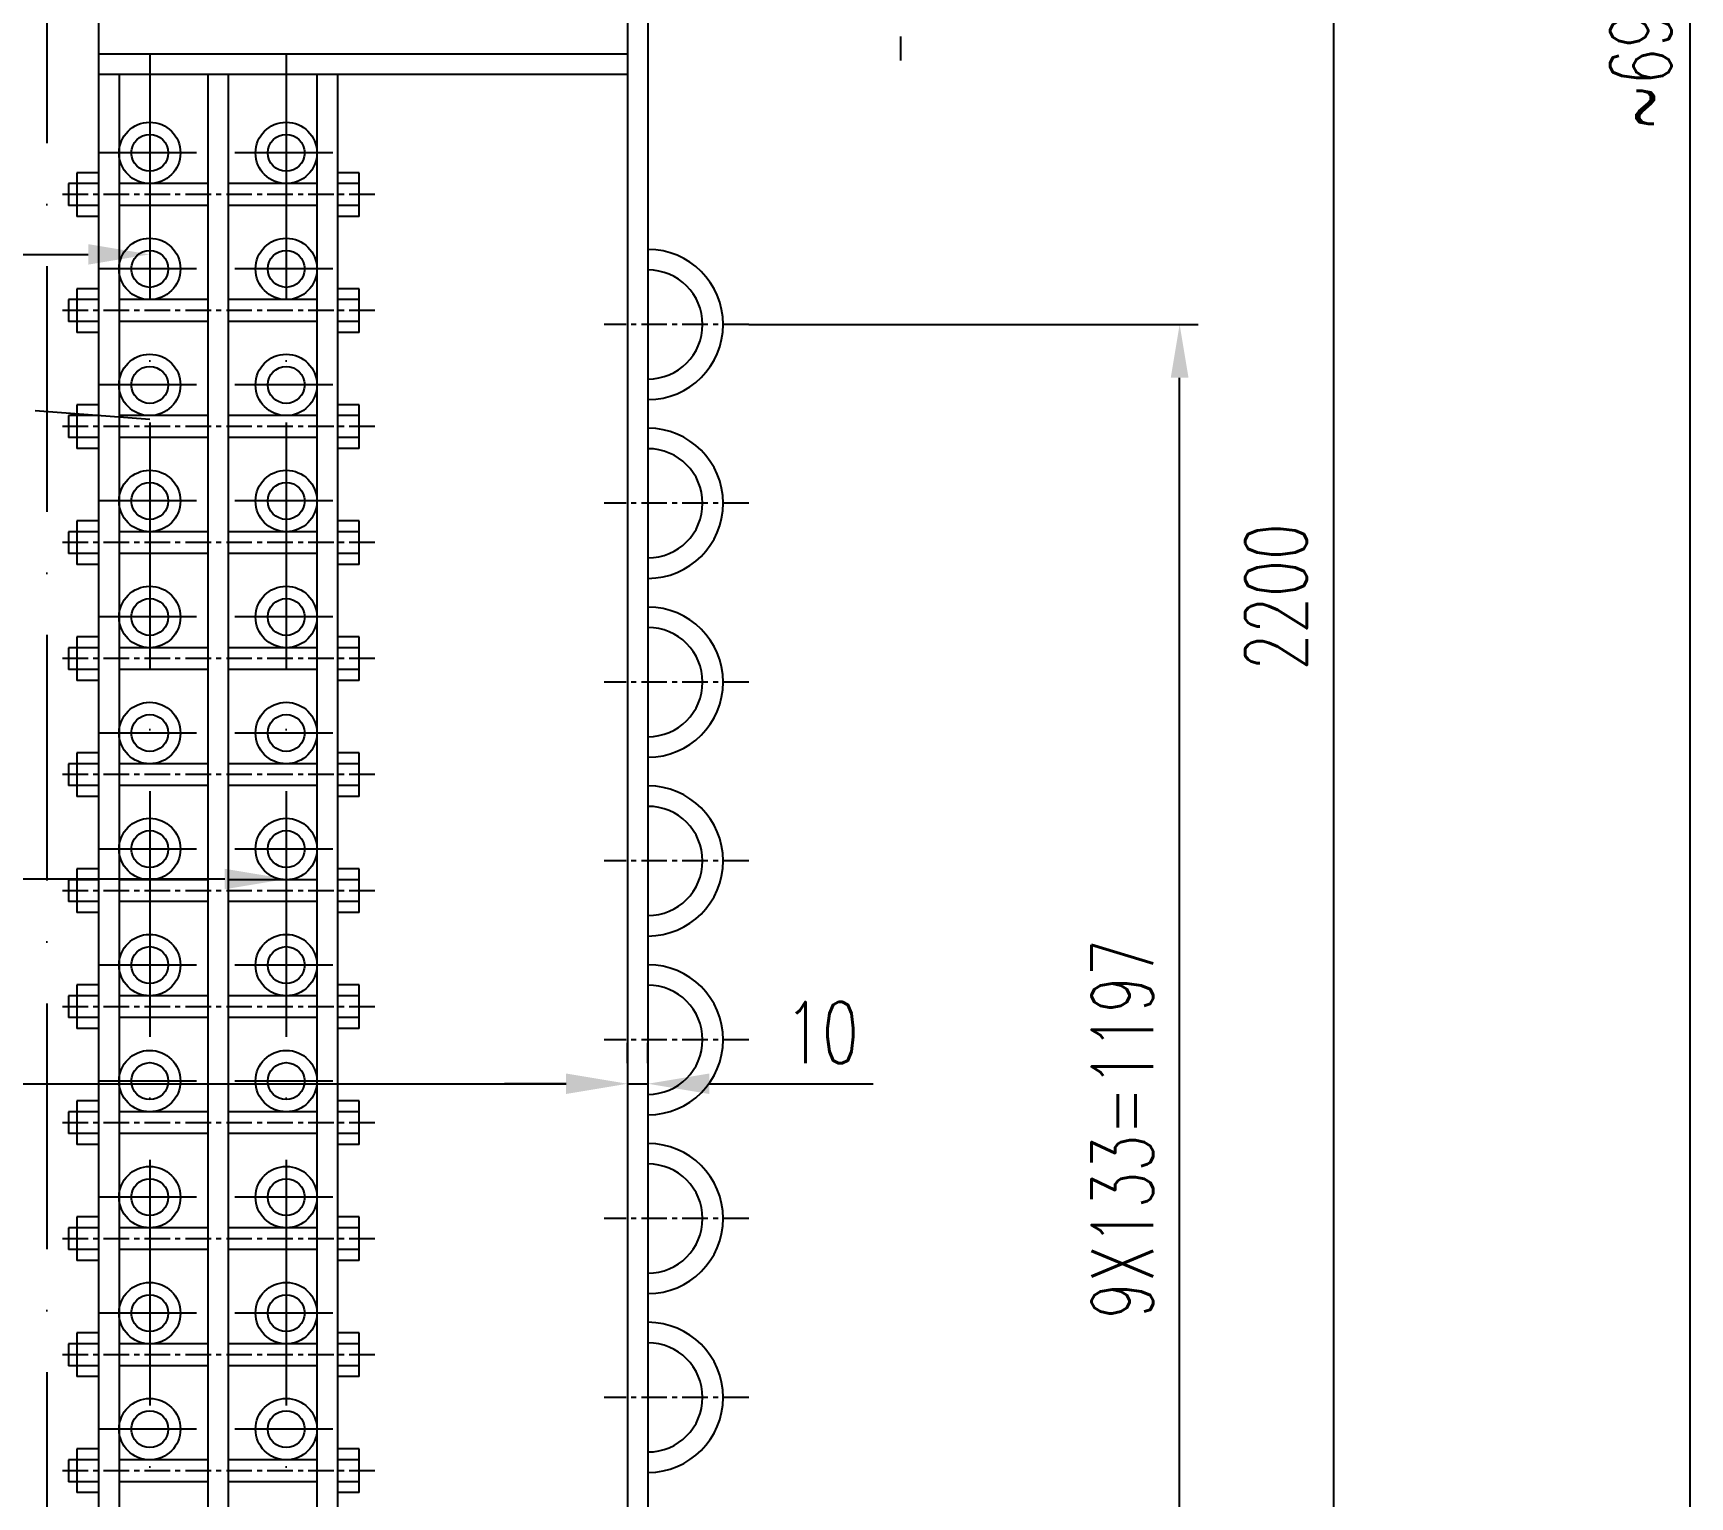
# Model space of a CAD drawing. Extents: x -20637 to -11727, y 16146 to 28761.
# Drawn here: x -17368 to -16155, y 23167 to 24240 of the extents above; entities that cross this region are included whole.
import ezdxf

# ---------------------------------------------------------------- set-up
doc = ezdxf.new("R2010")
doc.units = 0
doc.header["$LTSCALE"] = 15
for name, pattern in [('ACAD_ISO10W100', [18, 12, -3, 0, -3]), ('CENTER', [2, 1.25, -0.25, 0.25, -0.25]), ('DASHDOT', [1, 0.5, -0.25, 0, -0.25])]:
    doc.linetypes.add(name, pattern=pattern)
for name, color, linetype in [('ACHSEN', 7, 'DASHDOT'), ('hgj', 1, 'Continuous'), ('hgjx', 2, 'CENTER'), ('hgjy', 7, 'Continuous'), ('tank', 1, 'Continuous'), ('tankx', 2, 'ACAD_ISO10W100'), ('tanky', 7, 'Continuous')]:
    doc.layers.add(name, color=color, linetype=linetype)
doc.styles.add('hzfs', font='simplex.shx', dxfattribs={"width": 0.7, "bigfont": 'hzfs.shx'})
doc.styles.get("Standard").update_dxf_attribs({"font": 'txt', "width": 0.7, "bigfont": 'hztxt.shx'})
doc.dimstyles.new('PVCAD$0', dxfattribs={"dimscale": 15, "dimtxt": 3, "dimasz": 3, "dimexe": 2, "dimexo": 1, "dimgap": 1, "dimtad": 1, "dimdec": 0, "dimzin": 0, "dimdsep": 46, "dimtxsty": 'hzfs', "dimcen": 0, "dimclrd": 4, "dimclre": 4, "dimclrt": 7, "dimadec": 0, "dimazin": 0, "dimtfac": 0.7, "dimtmove": 0, "dimatfit": 0, "dimfxl": 0, "dimarcsym": 0})
doc.dimstyles.get("Standard").update_dxf_attribs({"dimtxt": 0.18, "dimasz": 0.18, "dimexe": 0.18, "dimexo": 0.0625, "dimgap": 0.09, "dimtad": 0, "dimtih": 1, "dimtoh": 1, "dimdec": 4, "dimzin": 0, "dimdsep": 46, "dimtxsty": 'Standard', "dimcen": 0.09, "dimadec": 0, "dimazin": 0, "dimtfac": 1, "dimtdec": 4, "dimtofl": 0, "dimtmove": 0, "dimatfit": 3, "dimfxl": 0, "dimtolj": 1, "dimtzin": 0, "dimarcsym": 0})

# ---------------------------------------------------------------- blocks, each defined once
blk = doc.blocks.new('*D96')
at = {"color": 4, "lineweight": -2}
for p, q in [((-16918, 24947.1), (-16402.4, 24947.1)), ((-16415.9, 24908.1), (-16415.9, 22786.1)), ((-16965.6, 22747.1), (-16402.4, 22747.1))]:
    blk.add_line(p, q, dxfattribs=at)
at = {"color": 4}
for points in [[(-16422.4, 24908.1), (-16409.4, 24908.1), (-16415.9, 24947.1)], [(-16422.4, 22786.1), (-16409.4, 22786.1), (-16415.9, 22747.1)]]:
    blk.add_solid(points, dxfattribs=at)
at = {"layer": 'Defpoints', "color": 0}
for p in [(-16918, 24947.1), (-16965.6, 22747.1), (-16415.9, 22747.1)]:
    blk.add_point(p, dxfattribs=at)
at = {"color": 7, "insert": (-16457.9, 23826.6), "char_height": 45, "attachment_point": 5, "rotation": 90, "style": 'hzfs'}
blk.add_mtext('\\A1;2200', dxfattribs=at)
blk = doc.blocks.new('*D98')
at = {"color": 4, "lineweight": -2}
for p, q in [((-16844.1, 24026.1), (-16515, 24026.1)), ((-16528.5, 22886.1), (-16528.5, 23987.1)), ((-16705, 22847.1), (-16515, 22847.1))]:
    blk.add_line(p, q, dxfattribs=at)
at = {"color": 4}
for points in [[(-16535, 23987.1), (-16522, 23987.1), (-16528.5, 24026.1)], [(-16535, 22886.1), (-16522, 22886.1), (-16528.5, 22847.1)]]:
    blk.add_solid(points, dxfattribs=at)
at = {"layer": 'Defpoints', "color": 0}
for p in [(-16844.1, 24026.1), (-16528.5, 24026.1), (-16705, 22847.1)]:
    blk.add_point(p, dxfattribs=at)
at = {"color": 7, "insert": (-16570.5, 23436.6), "char_height": 45, "attachment_point": 5, "rotation": 90, "style": 'hzfs'}
blk.add_mtext('\\A1;9X133=1197', dxfattribs=at)
blk = doc.blocks.new('*D107')
at = {"layer": 'ACHSEN', "color": 4, "linetype": 'ByBlock', "lineweight": -2}
for p, q in [((-19333, 23534.7), (-19333, 23439.9)), ((-16933, 23534.7), (-16933, 23439.9)), ((-19288, 23469.9), (-16978, 23469.9))]:
    blk.add_line(p, q, dxfattribs=at)
at = {"layer": 'ACHSEN', "color": 4, "linetype": 'ByBlock'}
for points in [[(-19288, 23477.4), (-19288, 23462.4), (-19333, 23469.9)], [(-16978, 23477.4), (-16978, 23462.4), (-16933, 23469.9)]]:
    blk.add_solid(points, dxfattribs=at)
at = {"layer": 'Defpoints', "color": 0, "linetype": 'ByBlock'}
for p in [(-19333, 23549.7), (-16933, 23549.7), (-16933, 23469.9)]:
    blk.add_point(p, dxfattribs=at)
at = {"layer": 'ACHSEN', "color": 7, "linetype": 'ByBlock', "insert": (-18267.4, 23507.4), "char_height": 45, "attachment_point": 5, "style": 'hzfs'}
blk.add_mtext('%%C2400', dxfattribs=at)
blk = doc.blocks.new('*D108')
at = {"layer": 'ACHSEN', "color": 4, "linetype": 'ByBlock', "lineweight": -2}
for p, q in [((-16933, 23484.9), (-16933, 23499.9)), ((-16918, 23484.9), (-16918, 23499.9)), ((-16978, 23469.9), (-17023, 23469.9)), ((-16933, 23469.9), (-16918, 23469.9)), ((-16873, 23469.9), (-16753, 23469.9))]:
    blk.add_line(p, q, dxfattribs=at)
at = {"layer": 'ACHSEN', "color": 4, "linetype": 'ByBlock'}
for points in [[(-16978, 23477.4), (-16978, 23462.4), (-16933, 23469.9)], [(-16873, 23477.4), (-16873, 23462.4), (-16918, 23469.9)]]:
    blk.add_solid(points, dxfattribs=at)
at = {"layer": 'Defpoints', "color": 0, "linetype": 'ByBlock'}
for p in [(-16933, 23469.9), (-16918, 23469.9), (-16918, 23469.9)]:
    blk.add_point(p, dxfattribs=at)
at = {"layer": 'ACHSEN', "color": 7, "linetype": 'ByBlock', "insert": (-16790.5, 23507.4), "char_height": 45, "attachment_point": 5, "style": 'hzfs'}
blk.add_mtext('10', dxfattribs=at)
blk = doc.blocks.new('*D111')
at = {"layer": 'ACHSEN', "color": 4, "linetype": 'ByBlock', "lineweight": -2}
for p, q in [((-18983, 24116.9), (-18983, 24047.5)), ((-17283, 24082), (-17283, 24047.5)), ((-18938, 24077.5), (-17328, 24077.5))]:
    blk.add_line(p, q, dxfattribs=at)
at = {"layer": 'ACHSEN', "color": 4, "linetype": 'ByBlock'}
for points in [[(-18938, 24085), (-18938, 24070), (-18983, 24077.5)], [(-17328, 24085), (-17328, 24070), (-17283, 24077.5)]]:
    blk.add_solid(points, dxfattribs=at)
at = {"layer": 'Defpoints', "color": 0, "linetype": 'ByBlock'}
for p in [(-18983, 24131.9), (-17283, 24097), (-17283, 24077.5)]:
    blk.add_point(p, dxfattribs=at)
at = {"layer": 'ACHSEN', "color": 7, "linetype": 'ByBlock', "insert": (-18339.3, 24115), "char_height": 45, "attachment_point": 5, "style": 'hzfs'}
blk.add_mtext('%%C1700', dxfattribs=at)
blk = doc.blocks.new('*D112')
at = {"layer": 'Defpoints', "color": 0}
for p in [(-17183, 23664.4), (-19083, 23632.8), (-19083, 23619.9)]:
    blk.add_point(p, dxfattribs=at)
at = {"layer": 'tanky', "color": 4, "lineweight": -2}
for p, q in [((-17183, 23649.4), (-17183, 23589.9)), ((-19083, 23617.8), (-19083, 23589.9)), ((-17228, 23619.9), (-19038, 23619.9))]:
    blk.add_line(p, q, dxfattribs=at)
at = {"layer": 'tanky', "color": 4}
for points in [[(-19038, 23627.4), (-19038, 23612.4), (-19083, 23619.9)], [(-17228, 23627.4), (-17228, 23612.4), (-17183, 23619.9)]]:
    blk.add_solid(points, dxfattribs=at)
at = {"layer": 'tanky', "color": 7, "insert": (-18316.5, 23657.4), "char_height": 45, "attachment_point": 5, "style": 'hzfs'}
blk.add_mtext('%%C1900', dxfattribs=at)

msp = doc.modelspace()

# ---------------------------------------------------------------- linework, layer by layer
at = {"color": 4}
for p, q in [((-16154.73618, 27846.35447), (-16154.73618, 21971.14089)), ((-16732.972, 24237.14089), (-16732.972, 24219.56437))]:
    msp.add_line(p, q, dxfattribs=at)
for p, q in [((-17160.472, 24209.48809), (-17145.472, 24209.48809)), ((-17248.83062, 24151.85727), (-17320.71136, 24151.85727)), ((-17148.83062, 24151.85727), (-17220.71136, 24151.85727)), ((-17248.83062, 24066.85727), (-17320.71136, 24066.85727)), ((-17148.83062, 24066.85727), (-17220.71136, 24066.85727)), ((-17248.83062, 23981.85727), (-17320.71136, 23981.85727)), ((-17148.83062, 23981.85727), (-17220.71136, 23981.85727)), ((-17248.83062, 23896.85727), (-17320.71136, 23896.85727)), ((-17148.83062, 23896.85727), (-17220.71136, 23896.85727)), ((-17248.83062, 23811.85727), (-17320.71136, 23811.85727)), ((-17148.83062, 23811.85727), (-17220.71136, 23811.85727)), ((-17248.83062, 23726.85727), (-17320.71136, 23726.85727)), ((-17148.83062, 23726.85727), (-17220.71136, 23726.85727)), ((-17248.83062, 23641.85727), (-17320.71136, 23641.85727)), ((-17148.83062, 23641.85727), (-17220.71136, 23641.85727)), ((-17248.83062, 23556.85727), (-17320.71136, 23556.85727)), ((-17148.83062, 23556.85727), (-17220.71136, 23556.85727)), ((-17248.83062, 23471.85727), (-17320.71136, 23471.85727)), ((-17148.83062, 23471.85727), (-17220.71136, 23471.85727)), ((-17248.83062, 23386.85727), (-17320.71136, 23386.85727)), ((-17148.83062, 23386.85727), (-17220.71136, 23386.85727)), ((-17248.83062, 23301.85727), (-17320.71136, 23301.85727)), ((-17148.83062, 23301.85727), (-17220.71136, 23301.85727)), ((-17248.83062, 23216.85727), (-17320.71136, 23216.85727)), ((-17148.83062, 23216.85727), (-17220.71136, 23216.85727))]:
    msp.add_line(p, q)
at = {"layer": 'hgj'}
for centre, radius in [((-17282.972, 24151.85727), 22.5), ((-17282.972, 24151.85727), 13.5), ((-17182.972, 24151.85727), 22.5), ((-17182.972, 24151.85727), 13.5), ((-17282.972, 24066.85727), 22.5), ((-17282.972, 24066.85727), 13.5), ((-17182.972, 24066.85727), 22.5), ((-17182.972, 24066.85727), 13.5), ((-17282.972, 23981.85727), 22.5), ((-17282.972, 23981.85727), 13.5), ((-17182.972, 23981.85727), 22.5), ((-17182.972, 23981.85727), 13.5), ((-17282.972, 23896.85727), 22.5), ((-17282.972, 23896.85727), 13.5), ((-17182.972, 23896.85727), 22.5), ((-17182.972, 23896.85727), 13.5), ((-17282.972, 23811.85727), 22.5), ((-17282.972, 23811.85727), 13.5), ((-17182.972, 23811.85727), 22.5), ((-17182.972, 23811.85727), 13.5), ((-17282.972, 23726.85727), 22.5), ((-17282.972, 23726.85727), 13.5), ((-17182.972, 23726.85727), 22.5), ((-17182.972, 23726.85727), 13.5), ((-17282.972, 23641.85727), 22.5), ((-17282.972, 23641.85727), 13.5), ((-17182.972, 23641.85727), 22.5), ((-17182.972, 23641.85727), 13.5), ((-17282.972, 23556.85727), 22.5), ((-17282.972, 23556.85727), 13.5), ((-17182.972, 23556.85727), 22.5), ((-17182.972, 23556.85727), 13.5), ((-17282.972, 23471.85727), 22.5), ((-17282.972, 23471.85727), 13.5), ((-17182.972, 23471.85727), 22.5), ((-17182.972, 23471.85727), 13.5), ((-17282.972, 23386.85727), 22.5), ((-17282.972, 23386.85727), 13.5), ((-17182.972, 23386.85727), 22.5), ((-17182.972, 23386.85727), 13.5), ((-17282.972, 23301.85727), 22.5), ((-17282.972, 23301.85727), 13.5), ((-17182.972, 23301.85727), 22.5), ((-17182.972, 23301.85727), 13.5), ((-17282.972, 23216.85727), 22.5), ((-17282.972, 23216.85727), 13.5), ((-17182.972, 23216.85727), 22.5), ((-17182.972, 23216.85727), 13.5)]:
    msp.add_circle(centre, radius, dxfattribs=at)
at = {"layer": 'hgjx'}
for p, q in [((-16844.07743, 24026.14089), (-16950.09893, 24026.14089)), ((-16844.07743, 23895.14089), (-16950.09893, 23895.14089)), ((-16844.07743, 23895.14089), (-16950.09893, 23895.14089)), ((-16844.07743, 23764.14089), (-16950.09893, 23764.14089)), ((-16844.07743, 23633.14089), (-16950.09893, 23633.14089)), ((-16844.07743, 23502.14089), (-16950.09893, 23502.14089)), ((-16844.07743, 23371.14089), (-16950.09893, 23371.14089)), ((-16844.07743, 23240.14089), (-16950.09893, 23240.14089))]:
    msp.add_line(p, q, dxfattribs=at)
at = {"layer": 'hgjy', "color": 1}
for p, q in [((-17342.472, 24129.35727), (-17342.472, 24113.35727)), ((-17320.472, 24129.35727), (-17342.472, 24129.35727)), ((-17336.472, 24137.35727), (-17336.472, 24105.35727)), ((-17320.472, 24137.35727), (-17336.472, 24137.35727)), ((-17320.472, 24137.35727), (-17336.472, 24137.35727)), ((-17320.472, 24129.35727), (-17336.472, 24129.35727)), ((-17320.472, 24129.35727), (-17336.472, 24129.35727)), ((-17320.472, 24137.35727), (-17335.972, 24137.35727)), ((-17320.472, 24137.35727), (-17335.972, 24137.35727)), ((-17320.472, 24129.35727), (-17335.972, 24129.35727)), ((-17320.472, 24129.35727), (-17335.972, 24129.35727)), ((-17320.472, 24129.35727), (-17335.972, 24129.35727)), ((-17320.472, 24129.35727), (-17335.972, 24129.35727)), ((-17320.472, 24129.35727), (-17335.73822, 24129.35727)), ((-17240.472, 24129.35727), (-17305.472, 24129.35727)), ((-17160.472, 24129.35727), (-17225.472, 24129.35727)), ((-17129.472, 24137.35727), (-17145.472, 24137.35727)), ((-17129.472, 24129.35727), (-17145.472, 24129.35727)), ((-17129.472, 24105.35727), (-17129.472, 24137.35727)), ((-17320.472, 24113.35727), (-17342.472, 24113.35727)), ((-17320.472, 24113.35727), (-17336.472, 24113.35727)), ((-17320.472, 24113.35727), (-17336.472, 24113.35727)), ((-17320.472, 24105.35727), (-17336.472, 24105.35727)), ((-17320.472, 24105.35727), (-17336.472, 24105.35727)), ((-17320.472, 24113.35727), (-17335.972, 24113.35727)), ((-17320.472, 24113.35727), (-17335.972, 24113.35727)), ((-17320.472, 24113.35727), (-17335.972, 24113.35727)), ((-17320.472, 24113.35727), (-17335.972, 24113.35727)), ((-17320.472, 24113.35727), (-17335.972, 24113.35727)), ((-17320.472, 24105.35727), (-17335.972, 24105.35727)), ((-17320.472, 24105.35727), (-17335.972, 24105.35727)), ((-17240.472, 24113.35727), (-17305.472, 24113.35727)), ((-17160.472, 24113.35727), (-17225.472, 24113.35727)), ((-17129.472, 24113.35727), (-17145.472, 24113.35727)), ((-17129.472, 24105.35727), (-17145.472, 24105.35727)), ((-17342.472, 24044.35727), (-17342.472, 24028.35727)), ((-17320.472, 24044.35727), (-17342.472, 24044.35727)), ((-17336.472, 24052.35727), (-17336.472, 24020.35727)), ((-17320.472, 24052.35727), (-17336.472, 24052.35727)), ((-17320.472, 24052.35727), (-17336.472, 24052.35727)), ((-17320.472, 24044.35727), (-17336.472, 24044.35727)), ((-17320.472, 24044.35727), (-17336.472, 24044.35727)), ((-17320.472, 24052.35727), (-17335.972, 24052.35727)), ((-17320.472, 24052.35727), (-17335.972, 24052.35727)), ((-17320.472, 24044.35727), (-17335.972, 24044.35727)), ((-17320.472, 24044.35727), (-17335.972, 24044.35727)), ((-17320.472, 24044.35727), (-17335.972, 24044.35727)), ((-17320.472, 24044.35727), (-17335.972, 24044.35727)), ((-17320.472, 24044.35727), (-17335.73822, 24044.35727)), ((-17240.472, 24044.35727), (-17305.472, 24044.35727)), ((-17160.472, 24044.35727), (-17225.472, 24044.35727)), ((-17129.472, 24052.35727), (-17145.472, 24052.35727)), ((-17129.472, 24044.35727), (-17145.472, 24044.35727)), ((-17129.472, 24020.35727), (-17129.472, 24052.35727)), ((-17320.472, 24028.35727), (-17342.472, 24028.35727)), ((-17320.472, 24028.35727), (-17336.472, 24028.35727)), ((-17320.472, 24028.35727), (-17336.472, 24028.35727)), ((-17320.472, 24020.35727), (-17336.472, 24020.35727)), ((-17320.472, 24020.35727), (-17336.472, 24020.35727)), ((-17320.472, 24028.35727), (-17335.972, 24028.35727)), ((-17320.472, 24028.35727), (-17335.972, 24028.35727)), ((-17320.472, 24028.35727), (-17335.972, 24028.35727)), ((-17320.472, 24028.35727), (-17335.972, 24028.35727)), ((-17320.472, 24028.35727), (-17335.972, 24028.35727)), ((-17320.472, 24020.35727), (-17335.972, 24020.35727)), ((-17320.472, 24020.35727), (-17335.972, 24020.35727)), ((-17240.472, 24028.35727), (-17305.472, 24028.35727)), ((-17160.472, 24028.35727), (-17225.472, 24028.35727)), ((-17129.472, 24028.35727), (-17145.472, 24028.35727)), ((-17129.472, 24020.35727), (-17145.472, 24020.35727)), ((-17342.472, 23959.35727), (-17342.472, 23943.35727)), ((-17320.472, 23959.35727), (-17342.472, 23959.35727)), ((-17336.472, 23967.35727), (-17336.472, 23935.35727)), ((-17320.472, 23967.35727), (-17336.472, 23967.35727)), ((-17320.472, 23967.35727), (-17336.472, 23967.35727)), ((-17320.472, 23959.35727), (-17336.472, 23959.35727)), ((-17320.472, 23959.35727), (-17336.472, 23959.35727)), ((-17320.472, 23967.35727), (-17335.972, 23967.35727)), ((-17320.472, 23967.35727), (-17335.972, 23967.35727)), ((-17320.472, 23959.35727), (-17335.972, 23959.35727)), ((-17320.472, 23959.35727), (-17335.972, 23959.35727)), ((-17320.472, 23959.35727), (-17335.972, 23959.35727)), ((-17320.472, 23959.35727), (-17335.972, 23959.35727)), ((-17320.472, 23959.35727), (-17335.73822, 23959.35727)), ((-17240.472, 23959.35727), (-17305.472, 23959.35727)), ((-17160.472, 23959.35727), (-17225.472, 23959.35727)), ((-17129.472, 23967.35727), (-17145.472, 23967.35727)), ((-17129.472, 23959.35727), (-17145.472, 23959.35727)), ((-17129.472, 23935.35727), (-17129.472, 23967.35727)), ((-17320.472, 23943.35727), (-17342.472, 23943.35727)), ((-17320.472, 23943.35727), (-17336.472, 23943.35727)), ((-17320.472, 23943.35727), (-17336.472, 23943.35727)), ((-17320.472, 23935.35727), (-17336.472, 23935.35727)), ((-17320.472, 23935.35727), (-17336.472, 23935.35727)), ((-17320.472, 23943.35727), (-17335.972, 23943.35727)), ((-17320.472, 23943.35727), (-17335.972, 23943.35727)), ((-17320.472, 23943.35727), (-17335.972, 23943.35727)), ((-17320.472, 23943.35727), (-17335.972, 23943.35727)), ((-17320.472, 23943.35727), (-17335.972, 23943.35727)), ((-17320.472, 23935.35727), (-17335.972, 23935.35727)), ((-17320.472, 23935.35727), (-17335.972, 23935.35727)), ((-17240.472, 23943.35727), (-17305.472, 23943.35727)), ((-17160.472, 23943.35727), (-17225.472, 23943.35727)), ((-17129.472, 23943.35727), (-17145.472, 23943.35727)), ((-17129.472, 23935.35727), (-17145.472, 23935.35727)), ((-17320.472, 23874.35727), (-17342.472, 23874.35727)), ((-17342.472, 23874.35727), (-17342.472, 23858.35727)), ((-17320.472, 23882.35727), (-17336.472, 23882.35727)), ((-17320.472, 23882.35727), (-17336.472, 23882.35727)), ((-17336.472, 23882.35727), (-17336.472, 23850.35727)), ((-17320.472, 23874.35727), (-17336.472, 23874.35727)), ((-17320.472, 23874.35727), (-17336.472, 23874.35727)), ((-17320.472, 23882.35727), (-17335.972, 23882.35727)), ((-17320.472, 23882.35727), (-17335.972, 23882.35727)), ((-17320.472, 23874.35727), (-17335.972, 23874.35727)), ((-17320.472, 23874.35727), (-17335.972, 23874.35727)), ((-17320.472, 23874.35727), (-17335.972, 23874.35727)), ((-17320.472, 23874.35727), (-17335.972, 23874.35727)), ((-17320.472, 23874.35727), (-17335.73822, 23874.35727)), ((-17240.472, 23874.35727), (-17305.472, 23874.35727)), ((-17160.472, 23874.35727), (-17225.472, 23874.35727)), ((-17129.472, 23882.35727), (-17145.472, 23882.35727)), ((-17129.472, 23874.35727), (-17145.472, 23874.35727)), ((-17129.472, 23850.35727), (-17129.472, 23882.35727)), ((-17320.472, 23858.35727), (-17342.472, 23858.35727)), ((-17320.472, 23858.35727), (-17336.472, 23858.35727)), ((-17320.472, 23858.35727), (-17336.472, 23858.35727)), ((-17320.472, 23850.35727), (-17336.472, 23850.35727)), ((-17320.472, 23850.35727), (-17336.472, 23850.35727)), ((-17320.472, 23858.35727), (-17335.972, 23858.35727)), ((-17320.472, 23858.35727), (-17335.972, 23858.35727)), ((-17320.472, 23858.35727), (-17335.972, 23858.35727)), ((-17320.472, 23858.35727), (-17335.972, 23858.35727)), ((-17320.472, 23858.35727), (-17335.972, 23858.35727)), ((-17320.472, 23850.35727), (-17335.972, 23850.35727)), ((-17320.472, 23850.35727), (-17335.972, 23850.35727)), ((-17240.472, 23858.35727), (-17305.472, 23858.35727)), ((-17160.472, 23858.35727), (-17225.472, 23858.35727)), ((-17129.472, 23858.35727), (-17145.472, 23858.35727)), ((-17129.472, 23850.35727), (-17145.472, 23850.35727)), ((-17342.472, 23789.35727), (-17342.472, 23773.35727)), ((-17320.472, 23789.35727), (-17342.472, 23789.35727)), ((-17336.472, 23797.35727), (-17336.472, 23765.35727)), ((-17320.472, 23797.35727), (-17336.472, 23797.35727)), ((-17320.472, 23797.35727), (-17336.472, 23797.35727)), ((-17320.472, 23789.35727), (-17336.472, 23789.35727)), ((-17320.472, 23789.35727), (-17336.472, 23789.35727)), ((-17320.472, 23797.35727), (-17335.972, 23797.35727)), ((-17320.472, 23797.35727), (-17335.972, 23797.35727)), ((-17320.472, 23789.35727), (-17335.972, 23789.35727)), ((-17320.472, 23789.35727), (-17335.972, 23789.35727)), ((-17320.472, 23789.35727), (-17335.972, 23789.35727)), ((-17320.472, 23789.35727), (-17335.972, 23789.35727)), ((-17320.472, 23789.35727), (-17335.73822, 23789.35727)), ((-17240.472, 23789.35727), (-17305.472, 23789.35727)), ((-17160.472, 23789.35727), (-17225.472, 23789.35727)), ((-17129.472, 23797.35727), (-17145.472, 23797.35727)), ((-17129.472, 23789.35727), (-17145.472, 23789.35727)), ((-17129.472, 23765.35727), (-17129.472, 23797.35727)), ((-17320.472, 23773.35727), (-17342.472, 23773.35727)), ((-17320.472, 23773.35727), (-17336.472, 23773.35727)), ((-17320.472, 23773.35727), (-17336.472, 23773.35727)), ((-17320.472, 23765.35727), (-17336.472, 23765.35727)), ((-17320.472, 23765.35727), (-17336.472, 23765.35727)), ((-17320.472, 23773.35727), (-17335.972, 23773.35727)), ((-17320.472, 23773.35727), (-17335.972, 23773.35727)), ((-17320.472, 23773.35727), (-17335.972, 23773.35727)), ((-17320.472, 23773.35727), (-17335.972, 23773.35727)), ((-17320.472, 23773.35727), (-17335.972, 23773.35727)), ((-17320.472, 23765.35727), (-17335.972, 23765.35727)), ((-17320.472, 23765.35727), (-17335.972, 23765.35727)), ((-17240.472, 23773.35727), (-17305.472, 23773.35727)), ((-17160.472, 23773.35727), (-17225.472, 23773.35727)), ((-17129.472, 23773.35727), (-17145.472, 23773.35727)), ((-17129.472, 23765.35727), (-17145.472, 23765.35727)), ((-17320.472, 23704.35727), (-17342.472, 23704.35727)), ((-17342.472, 23704.35727), (-17342.472, 23688.35727)), ((-17320.472, 23712.35727), (-17336.472, 23712.35727)), ((-17320.472, 23712.35727), (-17336.472, 23712.35727)), ((-17336.472, 23712.35727), (-17336.472, 23680.35727)), ((-17320.472, 23704.35727), (-17336.472, 23704.35727)), ((-17320.472, 23704.35727), (-17336.472, 23704.35727)), ((-17320.472, 23712.35727), (-17335.972, 23712.35727)), ((-17320.472, 23712.35727), (-17335.972, 23712.35727)), ((-17320.472, 23704.35727), (-17335.972, 23704.35727)), ((-17320.472, 23704.35727), (-17335.972, 23704.35727)), ((-17320.472, 23704.35727), (-17335.972, 23704.35727)), ((-17320.472, 23704.35727), (-17335.972, 23704.35727)), ((-17320.472, 23704.35727), (-17335.73822, 23704.35727)), ((-17240.472, 23704.35727), (-17305.472, 23704.35727)), ((-17160.472, 23704.35727), (-17225.472, 23704.35727)), ((-17129.472, 23712.35727), (-17145.472, 23712.35727)), ((-17129.472, 23704.35727), (-17145.472, 23704.35727)), ((-17129.472, 23680.35727), (-17129.472, 23712.35727)), ((-17320.472, 23688.35727), (-17342.472, 23688.35727)), ((-17320.472, 23688.35727), (-17336.472, 23688.35727)), ((-17320.472, 23688.35727), (-17336.472, 23688.35727)), ((-17320.472, 23680.35727), (-17336.472, 23680.35727)), ((-17320.472, 23680.35727), (-17336.472, 23680.35727)), ((-17320.472, 23688.35727), (-17335.972, 23688.35727)), ((-17320.472, 23688.35727), (-17335.972, 23688.35727)), ((-17320.472, 23688.35727), (-17335.972, 23688.35727)), ((-17320.472, 23688.35727), (-17335.972, 23688.35727)), ((-17320.472, 23688.35727), (-17335.972, 23688.35727)), ((-17320.472, 23680.35727), (-17335.972, 23680.35727)), ((-17320.472, 23680.35727), (-17335.972, 23680.35727)), ((-17240.472, 23688.35727), (-17305.472, 23688.35727)), ((-17160.472, 23688.35727), (-17225.472, 23688.35727)), ((-17129.472, 23688.35727), (-17145.472, 23688.35727)), ((-17129.472, 23680.35727), (-17145.472, 23680.35727)), ((-17342.472, 23619.35727), (-17342.472, 23603.35727)), ((-17320.472, 23619.35727), (-17342.472, 23619.35727)), ((-17336.472, 23627.35727), (-17336.472, 23595.35727)), ((-17320.472, 23627.35727), (-17336.472, 23627.35727)), ((-17320.472, 23627.35727), (-17336.472, 23627.35727)), ((-17320.472, 23619.35727), (-17336.472, 23619.35727)), ((-17320.472, 23619.35727), (-17336.472, 23619.35727)), ((-17320.472, 23627.35727), (-17335.972, 23627.35727)), ((-17320.472, 23627.35727), (-17335.972, 23627.35727)), ((-17320.472, 23619.35727), (-17335.972, 23619.35727)), ((-17320.472, 23619.35727), (-17335.972, 23619.35727)), ((-17320.472, 23619.35727), (-17335.972, 23619.35727)), ((-17320.472, 23619.35727), (-17335.972, 23619.35727)), ((-17320.472, 23619.35727), (-17335.73822, 23619.35727)), ((-17240.472, 23619.35727), (-17305.472, 23619.35727)), ((-17160.472, 23619.35727), (-17225.472, 23619.35727)), ((-17129.472, 23627.35727), (-17145.472, 23627.35727)), ((-17129.472, 23619.35727), (-17145.472, 23619.35727)), ((-17129.472, 23595.35727), (-17129.472, 23627.35727)), ((-17320.472, 23603.35727), (-17342.472, 23603.35727)), ((-17320.472, 23603.35727), (-17336.472, 23603.35727)), ((-17320.472, 23603.35727), (-17336.472, 23603.35727)), ((-17320.472, 23595.35727), (-17336.472, 23595.35727)), ((-17320.472, 23595.35727), (-17336.472, 23595.35727)), ((-17320.472, 23603.35727), (-17335.972, 23603.35727)), ((-17320.472, 23603.35727), (-17335.972, 23603.35727)), ((-17320.472, 23603.35727), (-17335.972, 23603.35727)), ((-17320.472, 23603.35727), (-17335.972, 23603.35727)), ((-17320.472, 23603.35727), (-17335.972, 23603.35727)), ((-17320.472, 23595.35727), (-17335.972, 23595.35727)), ((-17320.472, 23595.35727), (-17335.972, 23595.35727)), ((-17240.472, 23603.35727), (-17305.472, 23603.35727)), ((-17160.472, 23603.35727), (-17225.472, 23603.35727)), ((-17129.472, 23603.35727), (-17145.472, 23603.35727)), ((-17129.472, 23595.35727), (-17145.472, 23595.35727)), ((-17342.472, 23534.35727), (-17342.472, 23518.35727)), ((-17320.472, 23534.35727), (-17342.472, 23534.35727)), ((-17336.472, 23542.35727), (-17336.472, 23510.35727)), ((-17320.472, 23542.35727), (-17336.472, 23542.35727)), ((-17320.472, 23542.35727), (-17336.472, 23542.35727)), ((-17320.472, 23534.35727), (-17336.472, 23534.35727)), ((-17320.472, 23534.35727), (-17336.472, 23534.35727)), ((-17320.472, 23542.35727), (-17335.972, 23542.35727)), ((-17320.472, 23542.35727), (-17335.972, 23542.35727)), ((-17320.472, 23534.35727), (-17335.972, 23534.35727)), ((-17320.472, 23534.35727), (-17335.972, 23534.35727)), ((-17320.472, 23534.35727), (-17335.972, 23534.35727)), ((-17320.472, 23534.35727), (-17335.972, 23534.35727)), ((-17320.472, 23534.35727), (-17335.73822, 23534.35727)), ((-17240.472, 23534.35727), (-17305.472, 23534.35727)), ((-17160.472, 23534.35727), (-17225.472, 23534.35727)), ((-17129.472, 23542.35727), (-17145.472, 23542.35727)), ((-17129.472, 23534.35727), (-17145.472, 23534.35727)), ((-17129.472, 23510.35727), (-17129.472, 23542.35727)), ((-17320.472, 23518.35727), (-17342.472, 23518.35727)), ((-17320.472, 23518.35727), (-17336.472, 23518.35727)), ((-17320.472, 23518.35727), (-17336.472, 23518.35727)), ((-17320.472, 23510.35727), (-17336.472, 23510.35727)), ((-17320.472, 23510.35727), (-17336.472, 23510.35727)), ((-17320.472, 23518.35727), (-17335.972, 23518.35727)), ((-17320.472, 23518.35727), (-17335.972, 23518.35727)), ((-17320.472, 23518.35727), (-17335.972, 23518.35727)), ((-17320.472, 23518.35727), (-17335.972, 23518.35727)), ((-17320.472, 23518.35727), (-17335.972, 23518.35727)), ((-17320.472, 23510.35727), (-17335.972, 23510.35727)), ((-17320.472, 23510.35727), (-17335.972, 23510.35727)), ((-17240.472, 23518.35727), (-17305.472, 23518.35727)), ((-17160.472, 23518.35727), (-17225.472, 23518.35727)), ((-17129.472, 23518.35727), (-17145.472, 23518.35727)), ((-17129.472, 23510.35727), (-17145.472, 23510.35727)), ((-17342.472, 23449.35727), (-17342.472, 23433.35727)), ((-17320.472, 23449.35727), (-17342.472, 23449.35727)), ((-17336.472, 23457.35727), (-17336.472, 23425.35727)), ((-17320.472, 23457.35727), (-17336.472, 23457.35727)), ((-17320.472, 23457.35727), (-17336.472, 23457.35727)), ((-17320.472, 23449.35727), (-17336.472, 23449.35727)), ((-17320.472, 23449.35727), (-17336.472, 23449.35727)), ((-17320.472, 23457.35727), (-17335.972, 23457.35727)), ((-17320.472, 23457.35727), (-17335.972, 23457.35727)), ((-17320.472, 23449.35727), (-17335.972, 23449.35727)), ((-17320.472, 23449.35727), (-17335.972, 23449.35727)), ((-17320.472, 23449.35727), (-17335.972, 23449.35727)), ((-17320.472, 23449.35727), (-17335.972, 23449.35727)), ((-17320.472, 23449.35727), (-17335.73822, 23449.35727)), ((-17240.472, 23449.35727), (-17305.472, 23449.35727)), ((-17160.472, 23449.35727), (-17225.472, 23449.35727)), ((-17129.472, 23457.35727), (-17145.472, 23457.35727)), ((-17129.472, 23449.35727), (-17145.472, 23449.35727)), ((-17129.472, 23425.35727), (-17129.472, 23457.35727)), ((-17320.472, 23433.35727), (-17342.472, 23433.35727)), ((-17320.472, 23433.35727), (-17336.472, 23433.35727)), ((-17320.472, 23433.35727), (-17336.472, 23433.35727)), ((-17320.472, 23425.35727), (-17336.472, 23425.35727)), ((-17320.472, 23425.35727), (-17336.472, 23425.35727)), ((-17320.472, 23433.35727), (-17335.972, 23433.35727)), ((-17320.472, 23433.35727), (-17335.972, 23433.35727)), ((-17320.472, 23433.35727), (-17335.972, 23433.35727)), ((-17320.472, 23433.35727), (-17335.972, 23433.35727)), ((-17320.472, 23433.35727), (-17335.972, 23433.35727)), ((-17320.472, 23425.35727), (-17335.972, 23425.35727)), ((-17320.472, 23425.35727), (-17335.972, 23425.35727)), ((-17240.472, 23433.35727), (-17305.472, 23433.35727)), ((-17160.472, 23433.35727), (-17225.472, 23433.35727)), ((-17129.472, 23433.35727), (-17145.472, 23433.35727)), ((-17129.472, 23425.35727), (-17145.472, 23425.35727)), ((-17320.472, 23364.35727), (-17342.472, 23364.35727)), ((-17342.472, 23364.35727), (-17342.472, 23348.35727)), ((-17320.472, 23372.35727), (-17336.472, 23372.35727)), ((-17320.472, 23372.35727), (-17336.472, 23372.35727)), ((-17336.472, 23372.35727), (-17336.472, 23340.35727)), ((-17320.472, 23364.35727), (-17336.472, 23364.35727)), ((-17320.472, 23364.35727), (-17336.472, 23364.35727)), ((-17320.472, 23372.35727), (-17335.972, 23372.35727)), ((-17320.472, 23372.35727), (-17335.972, 23372.35727)), ((-17320.472, 23364.35727), (-17335.972, 23364.35727)), ((-17320.472, 23364.35727), (-17335.972, 23364.35727)), ((-17320.472, 23364.35727), (-17335.972, 23364.35727)), ((-17320.472, 23364.35727), (-17335.972, 23364.35727)), ((-17320.472, 23364.35727), (-17335.73822, 23364.35727)), ((-17240.472, 23364.35727), (-17305.472, 23364.35727)), ((-17160.472, 23364.35727), (-17225.472, 23364.35727)), ((-17129.472, 23372.35727), (-17145.472, 23372.35727)), ((-17129.472, 23364.35727), (-17145.472, 23364.35727)), ((-17129.472, 23340.35727), (-17129.472, 23372.35727)), ((-17320.472, 23348.35727), (-17342.472, 23348.35727)), ((-17320.472, 23348.35727), (-17336.472, 23348.35727)), ((-17320.472, 23348.35727), (-17336.472, 23348.35727)), ((-17320.472, 23340.35727), (-17336.472, 23340.35727)), ((-17320.472, 23340.35727), (-17336.472, 23340.35727)), ((-17320.472, 23348.35727), (-17335.972, 23348.35727)), ((-17320.472, 23348.35727), (-17335.972, 23348.35727)), ((-17320.472, 23348.35727), (-17335.972, 23348.35727)), ((-17320.472, 23348.35727), (-17335.972, 23348.35727)), ((-17320.472, 23348.35727), (-17335.972, 23348.35727)), ((-17320.472, 23340.35727), (-17335.972, 23340.35727)), ((-17320.472, 23340.35727), (-17335.972, 23340.35727)), ((-17240.472, 23348.35727), (-17305.472, 23348.35727)), ((-17160.472, 23348.35727), (-17225.472, 23348.35727)), ((-17129.472, 23348.35727), (-17145.472, 23348.35727)), ((-17129.472, 23340.35727), (-17145.472, 23340.35727)), ((-17320.472, 23279.35727), (-17342.472, 23279.35727)), ((-17342.472, 23279.35727), (-17342.472, 23263.35727)), ((-17320.472, 23287.35727), (-17336.472, 23287.35727)), ((-17320.472, 23287.35727), (-17336.472, 23287.35727)), ((-17336.472, 23287.35727), (-17336.472, 23255.35727)), ((-17320.472, 23279.35727), (-17336.472, 23279.35727)), ((-17320.472, 23279.35727), (-17336.472, 23279.35727)), ((-17320.472, 23287.35727), (-17335.972, 23287.35727)), ((-17320.472, 23287.35727), (-17335.972, 23287.35727)), ((-17320.472, 23279.35727), (-17335.972, 23279.35727)), ((-17320.472, 23279.35727), (-17335.972, 23279.35727)), ((-17320.472, 23279.35727), (-17335.972, 23279.35727)), ((-17320.472, 23279.35727), (-17335.972, 23279.35727)), ((-17320.472, 23279.35727), (-17335.73822, 23279.35727)), ((-17240.472, 23279.35727), (-17305.472, 23279.35727)), ((-17160.472, 23279.35727), (-17225.472, 23279.35727)), ((-17129.472, 23287.35727), (-17145.472, 23287.35727)), ((-17129.472, 23279.35727), (-17145.472, 23279.35727)), ((-17129.472, 23255.35727), (-17129.472, 23287.35727)), ((-17320.472, 23263.35727), (-17342.472, 23263.35727)), ((-17320.472, 23263.35727), (-17336.472, 23263.35727)), ((-17320.472, 23263.35727), (-17336.472, 23263.35727)), ((-17320.472, 23255.35727), (-17336.472, 23255.35727)), ((-17320.472, 23255.35727), (-17336.472, 23255.35727)), ((-17320.472, 23263.35727), (-17335.972, 23263.35727)), ((-17320.472, 23263.35727), (-17335.972, 23263.35727)), ((-17320.472, 23263.35727), (-17335.972, 23263.35727)), ((-17320.472, 23263.35727), (-17335.972, 23263.35727)), ((-17320.472, 23263.35727), (-17335.972, 23263.35727)), ((-17320.472, 23255.35727), (-17335.972, 23255.35727)), ((-17320.472, 23255.35727), (-17335.972, 23255.35727)), ((-17240.472, 23263.35727), (-17305.472, 23263.35727)), ((-17160.472, 23263.35727), (-17225.472, 23263.35727)), ((-17129.472, 23263.35727), (-17145.472, 23263.35727)), ((-17129.472, 23255.35727), (-17145.472, 23255.35727)), ((-17320.472, 23194.35727), (-17342.472, 23194.35727)), ((-17342.472, 23194.35727), (-17342.472, 23178.35727)), ((-17336.472, 23202.35727), (-17336.472, 23170.35727)), ((-17320.472, 23202.35727), (-17336.472, 23202.35727)), ((-17320.472, 23202.35727), (-17336.472, 23202.35727)), ((-17320.472, 23194.35727), (-17336.472, 23194.35727)), ((-17320.472, 23194.35727), (-17336.472, 23194.35727)), ((-17320.472, 23202.35727), (-17335.972, 23202.35727)), ((-17320.472, 23202.35727), (-17335.972, 23202.35727)), ((-17320.472, 23194.35727), (-17335.972, 23194.35727)), ((-17320.472, 23194.35727), (-17335.972, 23194.35727)), ((-17320.472, 23194.35727), (-17335.972, 23194.35727)), ((-17320.472, 23194.35727), (-17335.972, 23194.35727)), ((-17320.472, 23194.35727), (-17335.73822, 23194.35727)), ((-17240.472, 23194.35727), (-17305.472, 23194.35727)), ((-17160.472, 23194.35727), (-17225.472, 23194.35727)), ((-17129.472, 23202.35727), (-17145.472, 23202.35727)), ((-17129.472, 23194.35727), (-17145.472, 23194.35727)), ((-17129.472, 23170.35727), (-17129.472, 23202.35727)), ((-17320.472, 23178.35727), (-17342.472, 23178.35727)), ((-17320.472, 23178.35727), (-17336.472, 23178.35727)), ((-17320.472, 23178.35727), (-17336.472, 23178.35727)), ((-17320.472, 23170.35727), (-17336.472, 23170.35727)), ((-17320.472, 23170.35727), (-17336.472, 23170.35727)), ((-17320.472, 23178.35727), (-17335.972, 23178.35727)), ((-17320.472, 23178.35727), (-17335.972, 23178.35727)), ((-17320.472, 23178.35727), (-17335.972, 23178.35727)), ((-17320.472, 23178.35727), (-17335.972, 23178.35727)), ((-17320.472, 23178.35727), (-17335.972, 23178.35727)), ((-17320.472, 23170.35727), (-17335.972, 23170.35727)), ((-17320.472, 23170.35727), (-17335.972, 23170.35727)), ((-17240.472, 23178.35727), (-17305.472, 23178.35727)), ((-17160.472, 23178.35727), (-17225.472, 23178.35727)), ((-17129.472, 23178.35727), (-17145.472, 23178.35727)), ((-17129.472, 23170.35727), (-17145.472, 23170.35727))]:
    msp.add_line(p, q, dxfattribs=at)
at = {"layer": 'hgjy', "linetype": 'CENTER'}
for p, q in [((-17118.09247, 24121.35727), (-17349.90661, 24121.35727)), ((-17118.09247, 24036.35727), (-17349.90661, 24036.35727)), ((-17118.09247, 23951.35727), (-17349.90661, 23951.35727)), ((-17118.09247, 23866.35727), (-17349.90661, 23866.35727)), ((-17118.09247, 23781.35727), (-17349.90661, 23781.35727)), ((-17118.09247, 23696.35727), (-17349.90661, 23696.35727)), ((-17118.09247, 23611.35727), (-17349.90661, 23611.35727)), ((-17118.09247, 23526.35727), (-17349.90661, 23526.35727)), ((-17118.09247, 23441.35727), (-17349.90661, 23441.35727)), ((-17118.09247, 23356.35727), (-17349.90661, 23356.35727)), ((-17118.09247, 23271.35727), (-17349.90661, 23271.35727)), ((-17118.09247, 23186.35727), (-17349.90661, 23186.35727))]:
    msp.add_line(p, q, dxfattribs=at)
at = {"layer": 'tank'}
for p, q in [((-16932.972, 24500.97481), (-16932.972, 22697.14089)), ((-16917.972, 24500.97481), (-16917.972, 22697.14089)), ((-17320.472, 24338.97481), (-17320.472, 22272.12912)), ((-17320.472, 24224.48809), (-16932.972, 24224.48809)), ((-17320.472, 24209.48809), (-16932.972, 24209.48809)), ((-17305.472, 24209.48809), (-17305.472, 22279.25371)), ((-17240.472, 24209.48809), (-17240.472, 22313.26911)), ((-17225.472, 24209.48809), (-17225.472, 22321.93913)), ((-17160.472, 24209.48809), (-17160.472, 22363.94498)), ((-17160.472, 24209.48809), (-16989.972, 24209.48809)), ((-17145.472, 24209.48809), (-17145.472, 22374.85548))]:
    msp.add_line(p, q, dxfattribs=at)
for centre, radius in [((-16917.972, 24026.14089), 55), ((-16917.972, 24026.14089), 40), ((-16917.972, 23895.14089), 55), ((-16917.972, 23895.14089), 40), ((-16917.972, 23895.14089), 40), ((-16917.972, 23764.14089), 55), ((-16917.972, 23764.14089), 40), ((-16917.972, 23633.14089), 55), ((-16917.972, 23633.14089), 40), ((-16917.972, 23502.14089), 55), ((-16917.972, 23502.14089), 40), ((-16917.972, 23371.14089), 55), ((-16917.972, 23371.14089), 40), ((-16917.972, 23240.14089), 55), ((-16917.972, 23240.14089), 40)]:
    msp.add_arc(centre, radius, 270, 90, dxfattribs=at)
at = {"layer": 'tankx'}
for p, q in [((-17358.472, 24338.97481), (-17358.472, 22543.91799)), ((-17282.972, 24224.48809), (-17282.972, 22655.78379)), ((-17182.972, 24224.48809), (-17182.972, 22655.78379)), ((-18982.972, 24084.35727), (-17282.972, 23956.85727))]:
    msp.add_line(p, q, dxfattribs=at)

# ---------------------------------------------------------------- texts
at = {"color": 7, "insert": (-16190.73618, 24239.24768), "char_height": 45, "attachment_point": 5, "rotation": 90, "style": 'hzfs'}
msp.add_mtext('~6995', dxfattribs=at)

# ---------------------------------------------------------------- dimensions: what is measured, and where the dimension line sits
dim = msp.add_linear_dim(base=(-16415.93184, 22747.14089), p1=(-16917.972, 24947.14089), p2=(-16965.59925, 22747.14089), angle=90, dimstyle='Standard', override={"dimtxt": 45, "dimasz": 39, "dimexe": 13.5, "dimexo": 0, "dimgap": 19.5, "dimtad": 1, "dimtih": 0, "dimtoh": 0, "dimzin": 8, "dimtxsty": 'hzfs', "dimcen": 0, "dimclrd": 4, "dimclre": 4, "dimclrt": 7, "dimtfac": 0.7, "dimtofl": 1, "dimatfit": 2})
dim.commit()
dim.dimension.update_dxf_attribs({"geometry": '*D96', "text_midpoint": (-16415.93184, 23826.55936), "dimtype": 160})
dim = msp.add_linear_dim(base=(-16528.48085, 24026.14089), p1=(-16705.03902, 22847.14089), p2=(-16844.07743, 24026.14089), angle=90, text='9X133=1197', dimstyle='Standard', override={"dimtxt": 45, "dimasz": 39, "dimexe": 13.5, "dimexo": 0, "dimgap": 19.5, "dimtad": 1, "dimtih": 0, "dimtoh": 0, "dimzin": 8, "dimtxsty": 'hzfs', "dimcen": 0, "dimclrd": 4, "dimclre": 4, "dimclrt": 7, "dimtfac": 0.7, "dimtofl": 1, "dimatfit": 2})
dim.commit()
dim.dimension.update_dxf_attribs({"geometry": '*D98', "text_midpoint": (-16570.48085, 23436.64089)})
at = {"layer": 'ACHSEN', "linetype": 'ByBlock'}
for base, p1, p2, picture, middle in [((-17282.972, 24077.50664), (-18982.972, 24131.85727), (-17282.972, 24096.98751), '*D111', (-18339.31501, 24077.50664)), ((-16932.972, 23469.93927), (-19332.972, 23549.72871), (-16932.972, 23549.72871), '*D107', (-18267.35632, 23469.93927))]:
    dim = msp.add_linear_dim(base=base, p1=p1, p2=p2, text='%%C<>', dimstyle='PVCAD$0', dxfattribs=at)
    dim.commit()
    dim.dimension.update_dxf_attribs({"geometry": picture, "text_midpoint": middle, "dimtype": 160})
dim = msp.add_linear_dim(base=(-16917.972, 23469.93927), p1=(-16932.972, 23469.93927), p2=(-16917.972, 23469.93927), text='10', dimstyle='PVCAD$0', dxfattribs=at)
dim.commit()
dim.dimension.update_dxf_attribs({"geometry": '*D108', "text_midpoint": (-16790.472, 23507.43927)})
at = {"layer": 'tanky'}
dim = msp.add_linear_dim(base=(-19082.972, 23619.88188), p1=(-17182.972, 23664.35727), p2=(-19082.972, 23632.78764), text='%%C<>', dimstyle='PVCAD$0', dxfattribs=at)
dim.commit()
dim.dimension.update_dxf_attribs({"geometry": '*D112', "text_midpoint": (-18316.50383, 23619.88188), "dimtype": 160})

doc.saveas('drawing.dxf')
